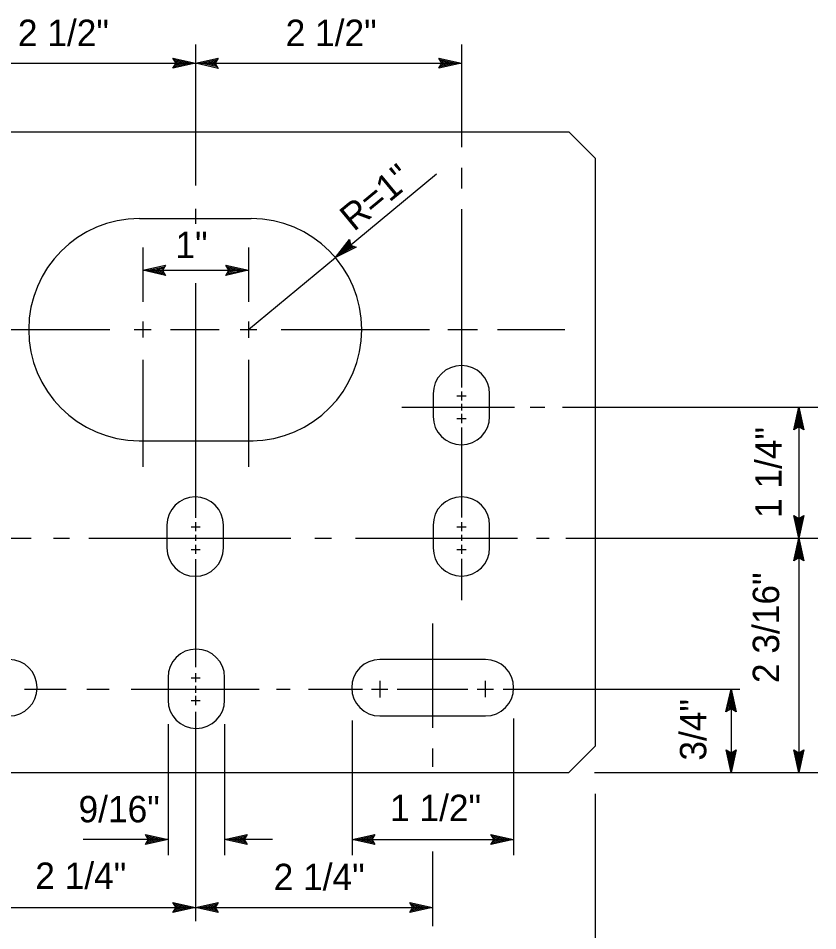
# Model space of a CAD drawing. Extents: x -894 to 866, y -472 to 714.
# Drawn here: x 33.9 to 246, y -301.9 to -59.8 of the extents above; entities that cross this region are included whole.
import ezdxf

# ---------------------------------------------------------------- set-up
doc = ezdxf.new("R2010")
doc.units = 0
for name, color, linetype in [('56 Stage 3 Anno', 7, 'Continuous'), ('57 Undefined', 7, 'Continuous'), ('60 Nongeo Data', 7, 'Continuous')]:
    doc.layers.add(name, color=color, linetype=linetype)

msp = doc.modelspace()

# ---------------------------------------------------------------- linework, layer by layer
at = {"layer": '56 Stage 3 Anno'}
for p, q in [((80.92, -66.72), (80.92, -100.97)), ((151.43, -66.72), (151.43, -93.93)), ((9.37, -71.72), (80.92, -71.72)), ((75.72, -71.72), (74.92, -70.38)), ((74.92, -70.38), (74.92, -70.38)), ((74.92, -70.38), (80.92, -71.72)), ((80.92, -71.72), (74.92, -73.05)), ((74.92, -73.05), (75.72, -71.72)), ((75.14, -70.73), (79.54, -71.72)), ((79.53, -71.72), (75.15, -72.69)), ((78.16, -71.71), (75.33, -72.34)), ((75.37, -71.09), (78.16, -71.71)), ((75.55, -71.44), (76.78, -71.71)), ((76.78, -71.71), (75.57, -71.98)), ((80.92, -71.72), (86.92, -70.39)), ((80.92, -71.72), (151.43, -71.72)), ((80.92, -71.72), (80.92, -71.72)), ((86.92, -73.06), (80.92, -71.72)), ((80.92, -71.72), (80.92, -71.72)), ((86.7, -72.7), (82.3, -71.72)), ((82.31, -71.71), (86.69, -70.75)), ((83.68, -71.72), (86.51, -71.09)), ((86.47, -72.34), (83.68, -71.72)), ((85.06, -71.72), (86.27, -71.45)), ((86.29, -71.99), (85.06, -71.72)), ((86.92, -70.39), (86.12, -71.72)), ((86.12, -71.72), (86.92, -73.06)), ((86.92, -70.39), (86.92, -70.39)), ((146.23, -71.72), (145.43, -70.38)), ((145.43, -70.38), (145.43, -70.38)), ((145.43, -70.38), (151.43, -71.72)), ((151.43, -71.72), (145.43, -73.05)), ((145.43, -73.05), (146.23, -71.72)), ((145.65, -70.73), (150.05, -71.72)), ((150.04, -71.72), (145.67, -72.69)), ((148.67, -71.71), (145.84, -72.34)), ((145.88, -71.09), (148.67, -71.71)), ((146.06, -71.44), (147.29, -71.71)), ((147.29, -71.71), (146.08, -71.98)), ((151.43, -71.72), (151.43, -71.72)), ((74.92, -73.05), (74.92, -73.05)), ((86.92, -73.06), (86.92, -73.06)), ((145.43, -73.05), (145.43, -73.05)), ((80.92, -99.86), (80.92, -104.15)), ((117.99, -123.28), (144.86, -101.07)), ((151.43, -99.44), (151.43, -104.95)), ((80.92, -110.3), (80.92, -114.33)), ((151.43, -110.46), (151.43, -157.72)), ((117.99, -123.28), (121.77, -118.43)), ((121.77, -118.43), (121.77, -118.43)), ((121.77, -118.43), (122, -119.97)), ((66.92, -120.55), (66.92, -135.01)), ((94.92, -120.55), (94.92, -135.01)), ((123.47, -120.49), (117.99, -123.28)), ((119.06, -122.39), (121.82, -118.86)), ((123.08, -120.35), (119.06, -122.4)), ((120.12, -121.52), (121.9, -119.24)), ((122.67, -120.23), (120.12, -121.52)), ((121.19, -120.64), (121.95, -119.67)), ((122.31, -120.07), (121.19, -120.64)), ((122, -119.97), (123.47, -120.49)), ((123.47, -120.49), (123.47, -120.49)), ((94.95, -142.32), (117.99, -123.28)), ((117.99, -123.28), (117.99, -123.28)), ((66.92, -126.65), (72.92, -125.32)), ((68.31, -126.65), (72.69, -125.68)), ((72.92, -125.32), (72.12, -126.65)), ((72.92, -125.32), (72.92, -125.32)), ((89.73, -126.65), (88.93, -125.31)), ((88.93, -125.31), (88.93, -125.31)), ((88.93, -125.31), (94.93, -126.65)), ((89.14, -125.67), (93.55, -126.65)), ((66.92, -126.65), (94.93, -126.65)), ((72.92, -127.99), (66.92, -126.65)), ((66.92, -126.65), (66.92, -126.65)), ((72.7, -127.64), (68.3, -126.66)), ((69.68, -126.66), (72.51, -126.03)), ((72.47, -127.28), (69.68, -126.66)), ((71.06, -126.66), (72.27, -126.39)), ((72.29, -126.93), (71.06, -126.66)), ((72.12, -126.65), (72.92, -127.99)), ((72.92, -127.99), (72.92, -127.99)), ((94.93, -126.65), (88.93, -127.98)), ((88.93, -127.98), (89.73, -126.65)), ((88.93, -127.98), (88.93, -127.98)), ((93.54, -126.66), (89.16, -127.63)), ((92.16, -126.65), (89.34, -127.28)), ((89.38, -126.03), (92.16, -126.65)), ((89.55, -126.38), (90.78, -126.65)), ((90.78, -126.65), (89.57, -126.92)), ((94.93, -126.65), (94.93, -126.65)), ((80.92, -130.02), (80.92, -192.3)), ((66.92, -140.19), (66.92, -144.51)), ((94.92, -140.21), (94.92, -144.53)), ((19.85, -142.39), (58.19, -142.39)), ((64.66, -142.39), (69.09, -142.39)), ((74.3, -142.39), (87.2, -142.39)), ((92.78, -142.39), (97.14, -142.39)), ((103.61, -142.39), (142.98, -142.39)), ((147.86, -142.39), (155.7, -142.39)), ((161.02, -142.39), (178.83, -142.39)), ((66.92, -150.39), (66.92, -178.76)), ((94.92, -150.39), (94.92, -178.76)), ((151.43, -158.77), (151.43, -161.19)), ((150.23, -159.95), (152.65, -159.95)), ((151.43, -162.04), (151.43, -163.81)), ((135.59, -162.95), (165.53, -162.95)), ((169.67, -162.95), (173.59, -162.95)), ((178.25, -162.95), (245.96, -162.95)), ((239.62, -168.95), (240.96, -162.95)), ((239.97, -168.74), (240.96, -164.33)), ((240.96, -162.95), (240.96, -197.7)), ((240.96, -162.95), (240.96, -162.95)), ((240.96, -162.95), (242.29, -168.95)), ((240.96, -164.34), (241.93, -168.72)), ((150.25, -165.95), (152.67, -165.95)), ((151.43, -164.75), (151.43, -167.17)), ((240.33, -168.5), (240.96, -165.72)), ((240.96, -165.72), (241.58, -168.54)), ((151.43, -168.32), (151.43, -192.24)), ((240.96, -168.15), (239.62, -168.95)), ((239.62, -168.95), (239.62, -168.95)), ((240.68, -168.33), (240.96, -167.1)), ((240.96, -167.1), (241.22, -168.31)), ((242.29, -168.95), (240.96, -168.15)), ((242.29, -168.95), (242.29, -168.95)), ((80.92, -193.49), (80.92, -195.9)), ((151.43, -193.48), (151.43, -195.9)), ((240.96, -197.7), (239.63, -191.7)), ((239.63, -191.7), (239.63, -191.7)), ((239.63, -191.7), (240.96, -192.5)), ((240.95, -196.31), (239.99, -191.94)), ((240.96, -194.94), (240.33, -192.11)), ((240.96, -193.56), (240.69, -192.35)), ((240.96, -192.5), (242.3, -191.7)), ((242.3, -191.7), (240.96, -197.7)), ((241.94, -191.92), (240.96, -196.32)), ((241.58, -192.15), (240.96, -194.94)), ((241.24, -192.33), (240.96, -193.56)), ((242.3, -191.7), (242.3, -191.7)), ((79.72, -194.7), (82.14, -194.7)), ((150.25, -194.7), (152.67, -194.7)), ((-2.29, -197.7), (37.3, -197.7)), ((43.23, -197.7), (47.47, -197.7)), ((52.56, -197.7), (106.18, -197.7)), ((80.92, -196.81), (80.92, -198.42)), ((112.54, -197.7), (116.99, -197.7)), ((123.35, -197.7), (166.28, -197.7)), ((151.43, -196.85), (151.43, -198.38)), ((171.36, -197.7), (174.75, -197.7)), ((179.1, -197.7), (245.96, -197.7)), ((239.62, -203.7), (240.96, -197.7)), ((240.96, -197.7), (240.96, -259.89)), ((240.96, -197.7), (240.96, -197.7)), ((240.96, -197.7), (240.96, -197.7)), ((240.96, -197.7), (242.29, -203.7)), ((79.72, -200.7), (82.14, -200.7)), ((80.92, -199.47), (80.92, -201.89)), ((150.25, -200.7), (152.67, -200.7)), ((151.43, -199.47), (151.43, -201.89)), ((239.97, -203.48), (240.96, -199.08)), ((240.33, -203.25), (240.96, -200.46)), ((240.96, -199.09), (241.93, -203.47)), ((240.96, -200.46), (241.58, -203.29)), ((80.92, -203.27), (80.92, -231.91)), ((151.43, -203.23), (151.43, -214.19)), ((240.96, -202.9), (239.62, -203.7)), ((240.68, -203.07), (240.96, -201.84)), ((240.96, -201.84), (241.22, -203.05)), ((242.29, -203.7), (240.96, -202.9)), ((239.62, -203.7), (239.62, -203.7)), ((242.29, -203.7), (242.29, -203.7)), ((143.75, -220.4), (143.75, -248.01)), ((79.7, -234.77), (82.12, -234.77)), ((80.92, -233.53), (80.92, -235.94)), ((80.92, -236.88), (80.92, -238.71)), ((129.75, -235.53), (129.75, -239.96)), ((157.75, -235.57), (157.75, -239.92)), ((35.5, -237.77), (46.62, -237.77)), ((52.08, -237.77), (58.02, -237.77)), ((63.79, -237.77), (97.81, -237.77)), ((80.92, -239.57), (80.92, -241.99)), ((102.37, -237.77), (105.97, -237.77)), ((110.85, -237.77), (125.19, -237.77)), ((127.55, -237.77), (131.95, -237.77)), ((134.36, -237.77), (153.17, -237.77)), ((155.57, -237.77), (159.92, -237.77)), ((162.55, -237.77), (225.27, -237.77)), ((221.62, -243.77), (222.96, -237.77)), ((221.97, -243.55), (222.96, -239.15)), ((222.96, -237.77), (222.96, -259.89)), ((222.96, -237.77), (222.96, -237.77)), ((222.96, -237.77), (224.29, -243.77)), ((222.96, -237.77), (222.96, -259.89)), ((222.96, -239.16), (223.93, -243.54)), ((79.7, -240.77), (82.12, -240.77)), ((222.33, -243.32), (222.96, -240.53)), ((222.68, -243.14), (222.96, -241.92)), ((222.96, -240.53), (223.58, -243.36)), ((222.96, -241.92), (223.22, -243.12)), ((80.92, -243.83), (80.92, -299.33)), ((222.96, -242.97), (221.62, -243.77)), ((221.62, -243.77), (221.62, -243.77)), ((224.29, -243.77), (222.96, -242.97)), ((224.29, -243.77), (224.29, -243.77)), ((122.46, -246.1), (122.46, -281.79)), ((165.28, -245.53), (165.28, -281.79)), ((73.61, -247.1), (73.61, -281.79)), ((88.61, -247.1), (88.61, -281.79)), ((143.75, -253.52), (143.75, -258.4)), ((222.96, -259.89), (221.63, -253.89)), ((221.63, -253.89), (221.63, -253.89)), ((221.63, -253.89), (222.96, -254.69)), ((222.95, -258.5), (221.99, -254.13)), ((222.96, -254.69), (224.3, -253.89)), ((224.3, -253.89), (222.96, -259.89)), ((223.94, -254.11), (222.96, -258.51)), ((224.3, -253.89), (224.3, -253.89)), ((240.96, -259.89), (239.63, -253.89)), ((239.63, -253.89), (239.63, -253.89)), ((239.63, -253.89), (240.96, -254.69)), ((240.95, -258.5), (239.99, -254.13)), ((240.96, -254.69), (242.3, -253.89)), ((242.3, -253.89), (240.96, -259.89)), ((241.94, -254.11), (240.96, -258.51)), ((242.3, -253.89), (242.3, -253.89)), ((222.96, -257.13), (222.33, -254.3)), ((222.96, -255.75), (222.69, -254.54)), ((223.58, -254.34), (222.96, -257.13)), ((223.24, -254.52), (222.96, -255.75)), ((240.96, -257.13), (240.33, -254.3)), ((240.96, -255.75), (240.69, -254.54)), ((241.58, -254.34), (240.96, -257.13)), ((241.24, -254.52), (240.96, -255.75)), ((186.73, -259.89), (245.96, -259.89)), ((222.96, -259.89), (222.96, -259.89)), ((240.96, -259.89), (240.96, -259.89)), ((186.92, -265.53), (186.92, -318.69)), ((73.61, -277.69), (51.08, -277.69)), ((68.41, -277.69), (67.61, -276.35)), ((67.61, -276.35), (67.61, -276.35)), ((67.61, -276.35), (73.61, -277.69)), ((73.61, -277.69), (67.61, -279.02)), ((67.61, -279.02), (68.41, -277.69)), ((67.83, -276.71), (72.23, -277.69)), ((72.22, -277.69), (67.85, -278.66)), ((70.85, -277.69), (68.03, -278.31)), ((68.06, -277.07), (70.85, -277.69)), ((68.24, -277.41), (69.47, -277.69)), ((69.47, -277.69), (68.26, -277.96)), ((73.61, -277.69), (73.61, -277.69)), ((88.61, -277.69), (94.61, -276.36)), ((101.34, -277.69), (88.61, -277.69)), ((94.61, -279.03), (88.61, -277.69)), ((88.61, -277.69), (88.61, -277.69)), ((94.4, -278.67), (89.99, -277.69)), ((90, -277.69), (94.38, -276.72)), ((91.38, -277.69), (94.2, -277.07)), ((94.16, -278.31), (91.38, -277.69)), ((92.76, -277.69), (93.97, -277.43)), ((93.99, -277.97), (92.76, -277.69)), ((94.61, -276.36), (93.81, -277.69)), ((93.81, -277.69), (94.61, -279.03)), ((94.61, -276.36), (94.61, -276.36)), ((122.46, -277.69), (128.46, -276.36)), ((122.46, -277.69), (165.28, -277.69)), ((128.46, -279.03), (122.46, -277.69)), ((122.46, -277.69), (122.46, -277.69)), ((128.24, -278.67), (123.84, -277.69)), ((123.85, -277.69), (128.22, -276.72)), ((125.22, -277.69), (128.04, -277.07)), ((128.01, -278.31), (125.22, -277.69)), ((126.6, -277.69), (127.81, -277.43)), ((127.83, -277.97), (126.6, -277.69)), ((128.46, -276.36), (127.66, -277.69)), ((127.66, -277.69), (128.46, -279.03)), ((128.46, -276.36), (128.46, -276.36)), ((160.08, -277.69), (159.28, -276.35)), ((159.28, -276.35), (159.28, -276.35)), ((159.28, -276.35), (165.28, -277.69)), ((165.28, -277.69), (159.28, -279.02)), ((159.28, -279.02), (160.08, -277.69)), ((159.49, -276.71), (163.9, -277.69)), ((163.88, -277.69), (159.51, -278.66)), ((162.51, -277.69), (159.69, -278.31)), ((159.73, -277.07), (162.51, -277.69)), ((159.9, -277.41), (161.13, -277.69)), ((161.13, -277.69), (159.92, -277.96)), ((165.28, -277.69), (165.28, -277.69)), ((67.61, -279.02), (67.61, -279.02)), ((94.61, -279.03), (94.61, -279.03)), ((128.46, -279.03), (128.46, -279.03)), ((143.75, -280.83), (143.75, -300.69)), ((159.28, -279.02), (159.28, -279.02)), ((75.72, -295.69), (74.92, -294.35)), ((74.92, -294.35), (74.92, -294.35)), ((74.92, -294.35), (80.92, -295.69)), ((75.14, -294.71), (79.54, -295.69)), ((75.37, -295.07), (78.16, -295.69)), ((80.92, -295.69), (86.92, -294.36)), ((82.31, -295.69), (86.69, -294.72)), ((83.68, -295.69), (86.51, -295.07)), ((86.92, -294.36), (86.12, -295.69)), ((86.92, -294.36), (86.92, -294.36)), ((138.55, -295.69), (137.75, -294.35)), ((137.75, -294.35), (137.75, -294.35)), ((137.75, -294.35), (143.75, -295.69)), ((137.96, -294.71), (142.37, -295.69)), ((138.2, -295.07), (140.98, -295.69)), ((17.28, -295.69), (80.92, -295.69)), ((80.92, -295.69), (74.92, -297.02)), ((74.92, -297.02), (75.72, -295.69)), ((74.92, -297.02), (74.92, -297.02)), ((79.53, -295.69), (75.15, -296.66)), ((78.16, -295.69), (75.33, -296.31)), ((75.55, -295.41), (76.78, -295.69)), ((76.78, -295.69), (75.57, -295.96)), ((80.92, -295.69), (143.75, -295.69)), ((86.92, -297.03), (80.92, -295.69)), ((80.92, -295.69), (80.92, -295.69)), ((80.92, -295.69), (80.92, -295.69)), ((80.92, -295.69), (143.75, -295.69)), ((86.7, -296.67), (82.3, -295.69)), ((86.47, -296.31), (83.68, -295.69)), ((85.06, -295.69), (86.27, -295.43)), ((86.29, -295.97), (85.06, -295.69)), ((86.12, -295.69), (86.92, -297.03)), ((86.92, -297.03), (86.92, -297.03)), ((143.75, -295.69), (137.75, -297.02)), ((137.75, -297.02), (138.55, -295.69)), ((137.75, -297.02), (137.75, -297.02)), ((142.35, -295.69), (137.98, -296.66)), ((140.98, -295.69), (138.16, -296.31)), ((138.37, -295.41), (139.6, -295.69)), ((139.6, -295.69), (138.39, -295.96)), ((143.75, -295.69), (143.75, -295.69))]:
    msp.add_line(p, q, dxfattribs=at)
at = {"layer": '60 Nongeo Data'}
for p, q in [((-18.08, -89.89), (179.92, -89.89)), ((179.92, -89.89), (186.92, -96.89)), ((186.92, -96.89), (186.92, -252.89)), ((66.03, -112.89), (95.63, -112.89)), ((143.92, -159.39), (143.92, -165.65)), ((158.92, -165.6), (158.92, -159.39)), ((65.93, -171.89), (96.16, -171.89)), ((73.32, -194.28), (73.32, -200.55)), ((88.32, -200.49), (88.32, -194.28)), ((143.92, -194.25), (143.92, -200.51)), ((158.92, -200.46), (158.92, -194.25)), ((157.81, -229.89), (129.81, -229.89)), ((73.61, -234.65), (73.61, -240.91)), ((88.61, -240.86), (88.61, -234.65)), ((129.81, -244.89), (157.81, -244.89)), ((179.92, -259.89), (186.92, -252.89)), ((-18.08, -259.89), (179.92, -259.89))]:
    msp.add_line(p, q, dxfattribs=at)
for centre, radius, start, end in [((66.14, -142.39), 29.5, 90.211, 269.605), ((95.52, -142.39), 29.5, 270.395, 89.789), ((151.42, -159.39), 7.5, 0.0144, 180), ((151.42, -165.43), 7.5, 180, 359.9856), ((80.82, -194.28), 7.5, 0.0144, 180), ((151.42, -194.25), 7.5, 0.0144, 180), ((80.82, -200.32), 7.5, 180, 359.9856), ((151.42, -200.29), 7.5, 180, 359.9856), ((81.11, -234.65), 7.5, 0.0144, 180), ((31.39, -237.39), 7.5, 270.2299, 89.7041), ((129.84, -237.39), 7.5, 90.2299, 269.7701), ((157.78, -237.39), 7.5, 270.2299, 89.7041), ((81.11, -240.69), 7.5, 180, 359.9856), ((157.78, -267.39), 7.5, 89.7041, 89.7701)]:
    msp.add_arc(centre, radius, start, end, dxfattribs=at)

# ---------------------------------------------------------------- texts
at = {"layer": '57 Undefined'}
for s, p in [('2 1/2"', (33.78, -67.14)), ('2 1/2"', (104.81, -67.14)), ('1"', (75.57, -123.4)), ('9/16"', (49.87, -273.11)), ('1 1/2"', (132.5, -272.78)), ('2 1/4"', (38.39, -290.78)), ('2 1/4"', (101.63, -291.11))]:
    msp.add_text(s, height=7, dxfattribs=at).set_placement(p)
for s, rotation, p in [(' R=1"', 39.5672, (120.9, -118.18)), ('1 1/4"', 90, (236.38, -192.36)), ('2 3/16"', 90, (235.72, -236.16)), ('3/4"', 90, (216.39, -256.73))]:
    msp.add_text(s, height=7, rotation=rotation, dxfattribs=at).set_placement(p)

doc.saveas('drawing.dxf')
